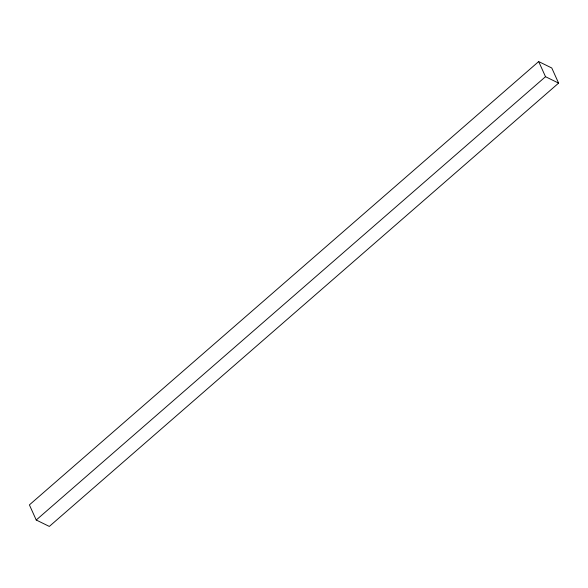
<?xml version="1.0" encoding="UTF-8"?>
<svg xmlns="http://www.w3.org/2000/svg" width="588" height="588" viewBox="0 0 588 588"><rect width="100%" height="100%" fill="white"/><g stroke="black" fill="none" stroke-linecap="round" stroke-linejoin="round"><path stroke-width="0.88" d="M538.682 61.571L29.4 504.886L36.228 520.013L49.318 526.429L558.6 83.114L551.772 67.987L538.682 61.571L545.51 76.697L558.6 83.114M36.228 520.013L545.51 76.697"/></g></svg>
